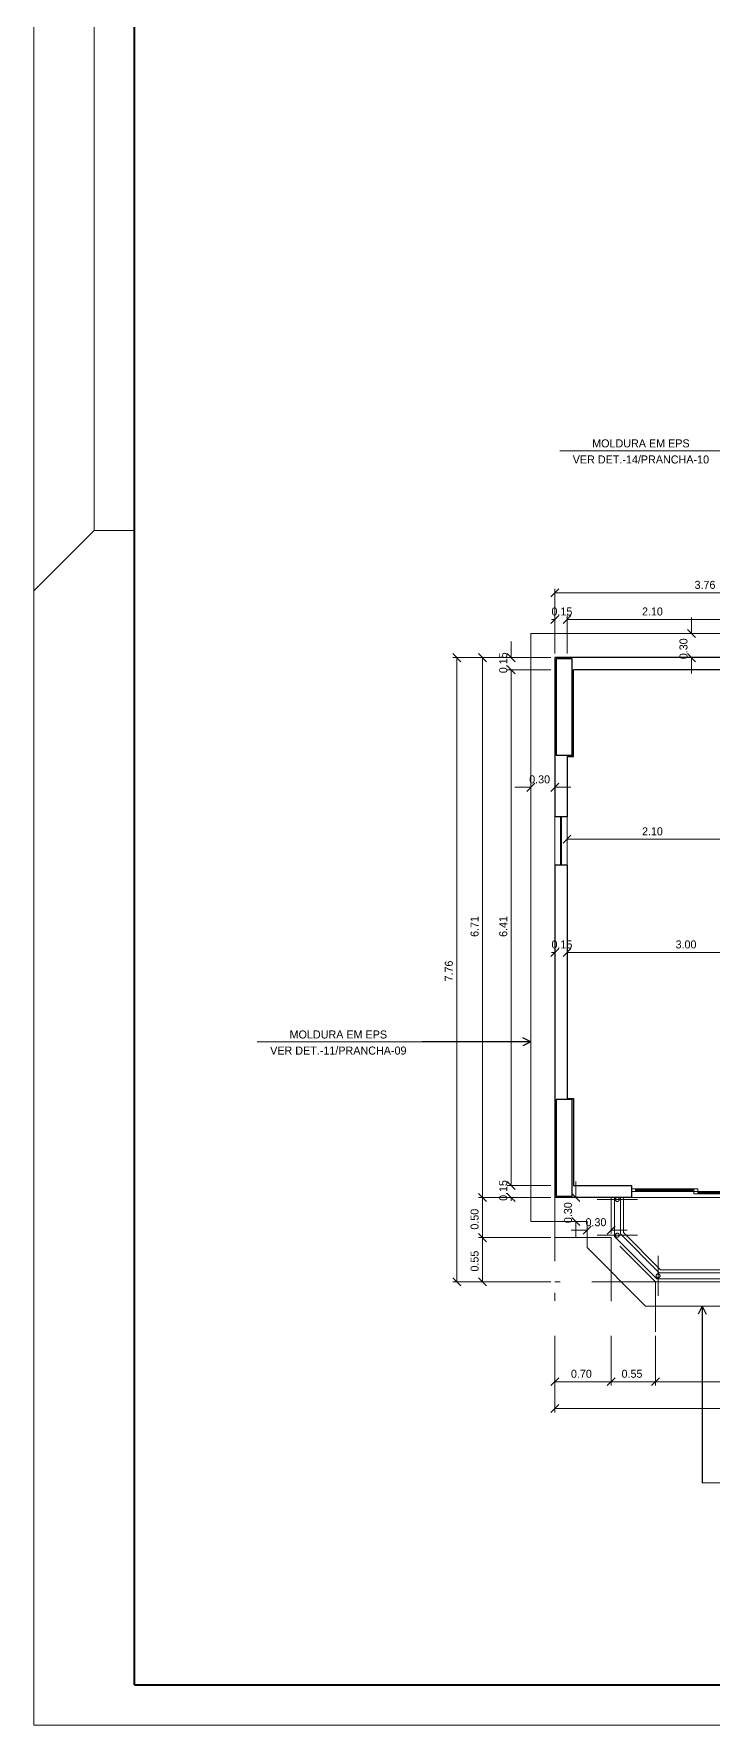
# Model space of a CAD drawing. Header units: metres. Extents: x 3.9 to 63.3, y 8 to 50.1.
# Drawn here: x 3.9 to 12.34, y 8.02 to 29.04 of the extents above; entities that cross this region are included whole.
import ezdxf
from ezdxf.enums import TextEntityAlignment as Align

# ---------------------------------------------------------------- set-up
doc = ezdxf.new("R2010")
doc.units = ezdxf.units.M
doc.header["$MEASUREMENT"] = 0
for name, pattern in [('DGN Style 2', [0.988287, 0.592972, -0.395315]), ('DGN Style 3', [1.383601, 0.988287, -0.395315]), ('DGN Style 4', [1.582247, 0.790629, -0.395315, 0.000988287, -0.395315])]:
    doc.linetypes.add(name, pattern=pattern)
doc.layers.get('Defpoints').update_dxf_attribs({"lineweight": 0})
for name, color, linetype, lineweight in [('34 - Mobiliário', 7, 'Continuous', 0), ('CORNIJAS_VAR NA PLANTA PTIPO 1', 7, 'Continuous', 0), ('Level 1', 7, 'Continuous', 0), ('Level 12', 7, 'Continuous', 0), ('Level 14', 7, 'Continuous', 0), ('Level 21-1', 7, 'Continuous', 0), ('Level 24-1', 7, 'Continuous', 0), ('Level 31', 7, 'Continuous', 0), ('Level 50', 7, 'Continuous', 0), ('Level 63', 7, 'Continuous', 0), ('Level 7', 7, 'Continuous', 0)]:
    doc.layers.add(name, color=color, linetype=linetype, lineweight=lineweight)
doc.layers.add('6', color=6, linetype='Continuous')
doc.styles.add('Style-INTL_ENGINEERING', font='INTL_ENGINEERING.shx')
doc.dimstyles.get("Standard").update_dxf_attribs({"dimtxt": 0.18, "dimasz": 0.18, "dimexe": 0.18, "dimexo": 0.0625, "dimgap": 0.09, "dimtad": 0, "dimtih": 1, "dimtoh": 1, "dimdec": 4, "dimzin": 1, "dimdsep": 46, "dimtxsty": 'Standard', "dimcen": 0, "dimadec": 0, "dimazin": 0, "dimtfac": 1, "dimtdec": 4, "dimtofl": 0, "dimtmove": 0, "dimatfit": 3, "dimfxl": 0, "dimtolj": 1, "dimtzin": 1, "dimarcsym": 0})

# ---------------------------------------------------------------- blocks, each defined once
blk = doc.blocks.new('J140B1')
at = {"layer": '34 - Mobiliário', "color": 7, "linetype": 'Continuous', "lineweight": 40}
blk.add_line((0, 0.075), (0.6, 0.075), dxfattribs=at)
at = {"layer": 'CORNIJAS_VAR NA PLANTA PTIPO 1', "color": 7, "linetype": 'Continuous', "lineweight": 30}
for p, q in [((0, 0), (0, 0.15)), ((0.6, 0), (0.6, 0.15))]:
    blk.add_line(p, q, dxfattribs=at)
at = {"layer": 'CORNIJAS_VAR NA PLANTA PTIPO 1', "color": 7, "linetype": 'Continuous', "lineweight": 0}
for p, q in [((0, 0.15), (0.6, 0.15)), ((0, 0), (0.6, 0))]:
    blk.add_line(p, q, dxfattribs=at)
blk = doc.blocks.new('PC185')
at = {"layer": 'Level 14', "color": 7, "linetype": 'Continuous', "lineweight": 13, "flags": 128}
for points in [[(0.00001, -0.04504), (0.05, -0.04504), (0.05001, -0.07502), (0.00002, -0.07504)], [(0.77501, -0.04506), (0.05, -0.04504), (0.05, -0.05504), (0.775, -0.05508)], [(0.05, -0.06502), (0.77502, -0.06506), (0.77499, -0.07506), (0.05001, -0.07502)], [(0.82499, -0.04506), (0.77501, -0.04506), (0.77499, -0.07506), (0.825, -0.07506)], [(0.77503, -0.07504), (0.82501, -0.07502), (0.82501, -0.10502), (0.77502, -0.10502)], [(1.55002, -0.07506), (0.82501, -0.07502), (0.82499, -0.08506), (1.55, -0.08504)], [(0.82502, -0.09502), (1.55002, -0.09504), (1.55001, -0.10504), (0.82501, -0.10502)], [(1.60001, -0.07506), (1.55002, -0.07506), (1.55001, -0.10504), (1.60002, -0.10504)]]:
    blk.add_lwpolyline(points, close=True, dxfattribs=at)
at = {"layer": 'Level 31', "color": 30, "linetype": 'Continuous', "lineweight": 0}
blk.add_line((-0.00001, -0.15008), (1.60001, -0.15012), dxfattribs=at)
at = {"layer": 'Level 7', "color": 7, "linetype": 'Continuous', "lineweight": 30, "flags": 128}
for points in [[(0, 0), (-0.00001, -0.15008)], [(1.60001, -0.00002), (1.60001, -0.1501)]]:
    blk.add_lwpolyline(points, dxfattribs=at)
blk = doc.blocks.new('*U89')
at = {"layer": 'Level 1', "color": 3, "linetype": 'DGN Style 4', "lineweight": 0}
blk.add_line((0.25, 0), (-0.25, 0), dxfattribs=at)
at = {"layer": 'Level 50', "color": 190, "linetype": 'DGN Style 2', "lineweight": 0}
blk.add_circle((0, 0), 0.025, dxfattribs=at)
blk = doc.blocks.new('*U90')
at = {"layer": 'Level 1', "color": 3, "linetype": 'DGN Style 4', "lineweight": 0}
blk.add_line((0.25, 0), (-0.25, 0), dxfattribs=at)
at = {"layer": 'Level 50', "color": 190, "linetype": 'DGN Style 2', "lineweight": 0}
blk.add_circle((0, 0), 0.025, dxfattribs=at)
blk = doc.blocks.new('*U91')
at = {"layer": 'Level 1', "color": 3, "linetype": 'DGN Style 4', "lineweight": 0}
blk.add_line((0, 0.25), (0, -0.25), dxfattribs=at)
at = {"layer": 'Level 50', "color": 190, "linetype": 'DGN Style 2', "lineweight": 0}
blk.add_circle((0, 0), 0.025, dxfattribs=at)
blk = doc.blocks.new('*U87')
at = {"layer": 'CORNIJAS_VAR NA PLANTA PTIPO 1', "color": 7, "linetype": 'DGN Style 3', "lineweight": 13, "flags": 128}
blk.add_lwpolyline([(-14.195, -6.288), (-18.875, -6.288), (-19.425, -5.738), (-19.425, -5.238)], dxfattribs=at)
at = {"layer": 'CORNIJAS_VAR NA PLANTA PTIPO 1', "color": 7, "linetype": 'Continuous', "lineweight": 13, "flags": 128}
blk.add_lwpolyline([(-14.195, -6.138), (-18.813, -6.138), (-19.275, -5.676), (-19.275, -5.238)], dxfattribs=at)
at = {"layer": 'Level 21-1', "color": 7, "linetype": 'Continuous', "lineweight": 13}
for p, q in [((-20.425, -5.538), (-20.425, 1.772)), ((-20.425, 1.772), (-16.665, 1.772)), ((-19.725, -5.538), (-20.425, -5.538)), ((-19.725, -5.862), (-19.725, -5.538)), ((-18.999, -6.588), (-19.725, -5.862)), ((-9.471, -6.588), (-18.999, -6.588))]:
    blk.add_line(p, q, dxfattribs=at)
at = {"layer": 'Level 50', "color": 190, "linetype": 'Continuous', "lineweight": 13, "flags": 128}
for points in [[(-14.195, -6.25), (-18.859, -6.25), (-19.387, -5.722), (-19.387, -5.238)], [(-14.195, -6.175), (-18.828, -6.175), (-19.312, -5.691), (-19.312, -5.238)]]:
    blk.add_lwpolyline(points, dxfattribs=at)
at = {"layer": 'Level 50', "color": 190, "linetype": 'DGN Style 2', "lineweight": 0}
for name, p in [('*U89', (-19.35, -5.263)), ('*U90', (-19.35, -5.707)), ('*U91', (-18.844, -6.213))]:
    blk.add_blockref(name, p, dxfattribs=at)
blk = doc.blocks.new('*D166')
at = {"layer": 'Defpoints', "color": 2, "linetype": 'Continuous', "lineweight": 0}
for p, q in [((13.525, 18.46), (13.525, 17.575)), ((10.475, 17.575), (10.574, 17.674)), ((10.525, 17.359), (10.525, 17.674)), ((13.574, 17.674), (13.475, 17.575)), ((10.525, 17.625), (13.525, 17.625))]:
    blk.add_line(p, q, dxfattribs=at)
at = {"layer": 'Defpoints'}
for p in [(13.525, 18.509), (12.025, 17.625), (13.525, 17.625), (10.525, 17.309)]:
    blk.add_point(p, dxfattribs=at)
at = {"layer": 'Defpoints', "color": 2, "linetype": 'Continuous', "lineweight": 0, "style": 'Style-INTL_ENGINEERING'}
blk.add_text('3.00', height=0.0995, dxfattribs=at).set_placement((11.874, 17.724), align=Align.MIDDLE_LEFT)
blk = doc.blocks.new('_Oblique')
at = {"color": 0, "linetype": 'ByBlock', "lineweight": -2}
blk.add_line((0.5, 0.5), (-0.5, -0.5), dxfattribs=at)
blk = doc.blocks.new('*D165')
at = {"layer": 'Defpoints', "color": 2, "linetype": 'Continuous', "lineweight": 0}
for p, q in [((10.375, 18.66), (10.375, 17.575)), ((10.424, 17.674), (10.325, 17.575)), ((10.475, 17.575), (10.574, 17.674)), ((10.525, 17.359), (10.525, 17.674)), ((10.332, 17.625), (10.375, 17.625)), ((10.724, 17.625), (10.525, 17.625))]:
    blk.add_line(p, q, dxfattribs=at)
at = {"layer": 'Defpoints'}
for p in [(10.375, 18.709), (10.45, 17.625), (10.525, 17.625), (10.525, 17.309)]:
    blk.add_point(p, dxfattribs=at)
at = {"layer": 'Defpoints', "color": 2, "linetype": 'Continuous', "lineweight": 0, "style": 'Style-INTL_ENGINEERING'}
blk.add_text('0.15', height=0.0995, dxfattribs=at).set_placement((10.332, 17.724), align=Align.MIDDLE_LEFT)
blk = doc.blocks.new('*D202')
at = {"layer": 'Defpoints', "color": 2, "linetype": 'Continuous', "lineweight": 0}
for p, q in [((9.781, 21.189), (9.881, 21.089)), ((10.325, 21.139), (9.781, 21.139)), ((9.831, 14.729), (9.831, 21.139)), ((9.881, 14.679), (9.781, 14.779)), ((10.325, 14.729), (9.781, 14.729))]:
    blk.add_line(p, q, dxfattribs=at)
at = {"layer": 'Defpoints'}
for p in [(9.831, 21.139), (10.375, 21.139), (9.831, 17.934), (10.375, 14.729)]:
    blk.add_point(p, dxfattribs=at)
at = {"layer": 'Defpoints', "color": 2, "linetype": 'Continuous', "lineweight": 0, "style": 'Style-INTL_ENGINEERING'}
blk.add_text('6.41', height=0.0995, rotation=90, dxfattribs=at).set_placement((9.732, 17.818), align=Align.MIDDLE_LEFT)
blk = doc.blocks.new('*D203')
at = {"layer": 'Defpoints', "color": 2, "linetype": 'Continuous', "lineweight": 0}
for p, q in [((9.831, 21.489), (9.831, 21.289)), ((9.881, 21.239), (9.781, 21.339)), ((10.325, 21.289), (9.781, 21.289)), ((9.781, 21.189), (9.881, 21.089)), ((10.325, 21.139), (9.781, 21.139)), ((9.831, 21.096), (9.831, 21.139))]:
    blk.add_line(p, q, dxfattribs=at)
at = {"layer": 'Defpoints'}
for p in [(9.831, 21.289), (10.375, 21.289), (9.831, 21.214), (10.375, 21.139)]:
    blk.add_point(p, dxfattribs=at)
at = {"layer": 'Defpoints', "color": 2, "linetype": 'Continuous', "lineweight": 0, "style": 'Style-INTL_ENGINEERING'}
blk.add_text('0.15', height=0.0995, rotation=90, dxfattribs=at).set_placement((9.732, 21.096), align=Align.MIDDLE_LEFT)
blk = doc.blocks.new('*D201')
at = {"layer": 'Defpoints', "color": 2, "linetype": 'Continuous', "lineweight": 0}
for p, q in [((9.831, 14.929), (9.831, 14.729)), ((9.881, 14.679), (9.781, 14.779)), ((10.325, 14.729), (9.781, 14.729)), ((9.781, 14.629), (9.881, 14.529)), ((10.325, 14.579), (9.781, 14.579)), ((9.831, 14.536), (9.831, 14.579))]:
    blk.add_line(p, q, dxfattribs=at)
at = {"layer": 'Defpoints'}
for p in [(9.831, 14.729), (10.375, 14.729), (9.831, 14.654), (10.375, 14.579)]:
    blk.add_point(p, dxfattribs=at)
at = {"layer": 'Defpoints', "color": 2, "linetype": 'Continuous', "lineweight": 0, "style": 'Style-INTL_ENGINEERING'}
blk.add_text('0.15', height=0.0995, rotation=90, dxfattribs=at).set_placement((9.732, 14.536), align=Align.MIDDLE_LEFT)
blk = doc.blocks.new('*D205')
at = {"layer": 'Defpoints', "color": 2, "linetype": 'Continuous', "lineweight": 0}
for p, q in [((10.475, 21.714), (10.574, 21.814)), ((10.525, 21.339), (10.525, 21.814)), ((10.525, 21.764), (12.625, 21.764)), ((12.674, 21.814), (12.575, 21.714)), ((12.625, 21.339), (12.625, 21.814))]:
    blk.add_line(p, q, dxfattribs=at)
at = {"layer": 'Defpoints'}
for p in [(11.575, 21.764), (12.625, 21.764), (10.525, 21.289), (12.625, 21.289)]:
    blk.add_point(p, dxfattribs=at)
at = {"layer": 'Defpoints', "color": 2, "linetype": 'Continuous', "lineweight": 0, "style": 'Style-INTL_ENGINEERING'}
blk.add_text('2.10', height=0.0995, dxfattribs=at).set_placement((11.457, 21.863), align=Align.MIDDLE_LEFT)
blk = doc.blocks.new('*D204')
at = {"layer": 'Defpoints', "color": 2, "linetype": 'Continuous', "lineweight": 0}
for p, q in [((10.424, 21.814), (10.325, 21.714)), ((10.332, 21.764), (10.375, 21.764)), ((10.375, 21.339), (10.375, 21.814)), ((10.475, 21.714), (10.574, 21.814)), ((10.525, 21.339), (10.525, 21.814)), ((10.724, 21.764), (10.525, 21.764))]:
    blk.add_line(p, q, dxfattribs=at)
at = {"layer": 'Defpoints'}
for p in [(10.45, 21.764), (10.525, 21.764), (10.375, 21.289), (10.525, 21.289)]:
    blk.add_point(p, dxfattribs=at)
at = {"layer": 'Defpoints', "color": 2, "linetype": 'Continuous', "lineweight": 0, "style": 'Style-INTL_ENGINEERING'}
blk.add_text('0.15', height=0.0995, dxfattribs=at).set_placement((10.332, 21.863), align=Align.MIDDLE_LEFT)
blk = doc.blocks.new('*D213')
at = {"layer": 'Defpoints', "color": 2, "linetype": 'Continuous', "lineweight": 0}
for p, q in [((10.325, 22.045), (10.424, 22.145)), ((10.375, 21.339), (10.375, 22.144)), ((10.375, 22.095), (14.135, 22.095)), ((14.184, 22.145), (14.085, 22.045)), ((14.135, 22.039), (14.135, 22.144))]:
    blk.add_line(p, q, dxfattribs=at)
at = {"layer": 'Defpoints'}
for p in [(12.255, 22.095), (14.135, 22.095), (14.135, 21.989), (10.375, 21.289)]:
    blk.add_point(p, dxfattribs=at)
at = {"layer": 'Defpoints', "color": 2, "linetype": 'Continuous', "lineweight": 0, "style": 'Style-INTL_ENGINEERING'}
blk.add_text('3.76', height=0.0995, dxfattribs=at).set_placement((12.11, 22.194), align=Align.MIDDLE_LEFT)
blk = doc.blocks.new('*D232')
at = {"layer": 'Defpoints', "color": 2, "linetype": 'Continuous', "lineweight": 0}
for p, q in [((11.625, 12.86), (11.625, 12.239)), ((16.305, 12.86), (16.305, 12.239)), ((11.575, 12.239), (11.674, 12.338)), ((16.305, 12.288), (11.625, 12.288)), ((16.354, 12.338), (16.255, 12.239))]:
    blk.add_line(p, q, dxfattribs=at)
at = {"layer": 'Defpoints'}
for p in [(11.625, 12.909), (16.305, 12.909), (11.625, 12.288), (13.965, 12.288)]:
    blk.add_point(p, dxfattribs=at)
at = {"layer": 'Defpoints', "color": 2, "linetype": 'Continuous', "lineweight": 0, "style": 'Style-INTL_ENGINEERING'}
blk.add_text('4.68', height=0.0995, dxfattribs=at).set_placement((13.82, 12.387), align=Align.MIDDLE_LEFT)
blk = doc.blocks.new('*D233')
at = {"layer": 'Defpoints', "color": 2, "linetype": 'Continuous', "lineweight": 0}
for p, q in [((11.075, 12.86), (11.075, 12.239)), ((11.625, 12.86), (11.625, 12.239)), ((11.025, 12.239), (11.124, 12.338)), ((11.625, 12.288), (11.075, 12.288)), ((11.674, 12.338), (11.575, 12.239))]:
    blk.add_line(p, q, dxfattribs=at)
at = {"layer": 'Defpoints'}
for p in [(11.075, 12.909), (11.625, 12.909), (11.075, 12.288), (11.35, 12.288)]:
    blk.add_point(p, dxfattribs=at)
at = {"layer": 'Defpoints', "color": 2, "linetype": 'Continuous', "lineweight": 0, "style": 'Style-INTL_ENGINEERING'}
blk.add_text('0.55', height=0.0995, dxfattribs=at).set_placement((11.203, 12.387), align=Align.MIDDLE_LEFT)
blk = doc.blocks.new('*D234')
at = {"layer": 'Defpoints', "color": 2, "linetype": 'Continuous', "lineweight": 0}
for p, q in [((10.375, 12.86), (10.375, 12.239)), ((11.075, 12.86), (11.075, 12.239)), ((10.325, 12.239), (10.424, 12.338)), ((11.075, 12.288), (10.375, 12.288)), ((11.124, 12.338), (11.025, 12.239))]:
    blk.add_line(p, q, dxfattribs=at)
at = {"layer": 'Defpoints'}
for p in [(10.375, 12.909), (11.075, 12.909), (10.375, 12.288), (10.725, 12.288)]:
    blk.add_point(p, dxfattribs=at)
at = {"layer": 'Defpoints', "color": 2, "linetype": 'Continuous', "lineweight": 0, "style": 'Style-INTL_ENGINEERING'}
blk.add_text('0.70', height=0.0995, dxfattribs=at).set_placement((10.574, 12.387), align=Align.MIDDLE_LEFT)
blk = doc.blocks.new('*D235')
at = {"layer": 'Defpoints', "color": 2, "linetype": 'Continuous', "lineweight": 0}
for p, q in [((10.375, 12.86), (10.375, 11.906)), ((50.625, 12.86), (50.625, 11.906)), ((10.325, 11.906), (10.424, 12.006)), ((50.674, 12.006), (50.575, 11.906)), ((50.625, 11.956), (10.375, 11.956))]:
    blk.add_line(p, q, dxfattribs=at)
at = {"layer": 'Defpoints'}
for p in [(10.375, 12.909), (50.625, 12.909), (10.375, 11.956), (30.5, 11.956)]:
    blk.add_point(p, dxfattribs=at)
at = {"layer": 'Defpoints', "color": 2, "linetype": 'Continuous', "lineweight": 0, "style": 'Style-INTL_ENGINEERING'}
blk.add_text('40.25', height=0.0995, dxfattribs=at).set_placement((30.309, 12.055), align=Align.MIDDLE_LEFT)
blk = doc.blocks.new('*D237')
at = {"layer": 'Defpoints', "color": 2, "linetype": 'Continuous', "lineweight": 0}
for p, q in [((9.426, 14.629), (9.525, 14.529)), ((10.325, 14.579), (9.426, 14.579)), ((9.476, 14.579), (9.476, 14.079)), ((9.525, 14.029), (9.426, 14.129)), ((10.325, 14.079), (9.426, 14.079))]:
    blk.add_line(p, q, dxfattribs=at)
at = {"layer": 'Defpoints'}
for p in [(10.375, 14.579), (9.476, 14.329), (9.476, 14.079), (10.375, 14.079)]:
    blk.add_point(p, dxfattribs=at)
at = {"layer": 'Defpoints', "color": 2, "linetype": 'Continuous', "lineweight": 0, "style": 'Style-INTL_ENGINEERING'}
blk.add_text('0.50', height=0.0995, rotation=90, dxfattribs=at).set_placement((9.376, 14.179), align=Align.MIDDLE_LEFT)
blk = doc.blocks.new('*D238')
at = {"layer": 'Defpoints', "color": 2, "linetype": 'Continuous', "lineweight": 0}
for p, q in [((9.426, 14.129), (9.525, 14.029)), ((10.325, 14.079), (9.426, 14.079)), ((9.476, 14.079), (9.476, 13.529)), ((9.525, 13.479), (9.426, 13.579)), ((10.325, 13.529), (9.426, 13.529))]:
    blk.add_line(p, q, dxfattribs=at)
at = {"layer": 'Defpoints'}
for p in [(10.375, 14.079), (9.476, 13.804), (9.476, 13.529), (10.375, 13.529)]:
    blk.add_point(p, dxfattribs=at)
at = {"layer": 'Defpoints', "color": 2, "linetype": 'Continuous', "lineweight": 0, "style": 'Style-INTL_ENGINEERING'}
blk.add_text('0.55', height=0.0995, rotation=90, dxfattribs=at).set_placement((9.376, 13.658), align=Align.MIDDLE_LEFT)
blk = doc.blocks.new('*D236')
at = {"layer": 'Defpoints', "color": 2, "linetype": 'Continuous', "lineweight": 0}
for p, q in [((9.426, 21.339), (9.525, 21.239)), ((10.325, 21.289), (9.426, 21.289)), ((9.476, 21.289), (9.476, 14.579)), ((9.525, 14.529), (9.426, 14.629)), ((10.325, 14.579), (9.426, 14.579))]:
    blk.add_line(p, q, dxfattribs=at)
at = {"layer": 'Defpoints'}
for p in [(10.375, 21.289), (9.476, 17.934), (9.476, 14.579), (10.375, 14.579)]:
    blk.add_point(p, dxfattribs=at)
at = {"layer": 'Defpoints', "color": 2, "linetype": 'Continuous', "lineweight": 0, "style": 'Style-INTL_ENGINEERING'}
blk.add_text('6.71', height=0.0995, rotation=90, dxfattribs=at).set_placement((9.376, 17.818), align=Align.MIDDLE_LEFT)
blk = doc.blocks.new('*D239')
at = {"layer": 'Defpoints', "color": 2, "linetype": 'Continuous', "lineweight": 0}
for p, q in [((9.105, 21.339), (9.205, 21.239)), ((10.325, 21.289), (9.106, 21.289)), ((9.155, 21.289), (9.155, 13.529)), ((9.205, 13.479), (9.105, 13.579)), ((10.325, 13.529), (9.106, 13.529))]:
    blk.add_line(p, q, dxfattribs=at)
at = {"layer": 'Defpoints'}
for p in [(10.375, 21.289), (9.155, 17.409), (9.155, 13.529), (10.375, 13.529)]:
    blk.add_point(p, dxfattribs=at)
at = {"layer": 'Defpoints', "color": 2, "linetype": 'Continuous', "lineweight": 0, "style": 'Style-INTL_ENGINEERING'}
blk.add_text('7.76', height=0.0995, rotation=90, dxfattribs=at).set_placement((9.056, 17.264), align=Align.MIDDLE_LEFT)
blk = doc.blocks.new('*D287')
at = {"layer": 'Defpoints', "color": 2, "linetype": 'Continuous', "lineweight": 0}
for p, q in [((10.525, 19.585), (10.525, 18.982)), ((12.625, 19.36), (12.625, 18.982)), ((10.475, 18.981), (10.574, 19.081)), ((12.625, 19.031), (10.525, 19.031)), ((12.674, 19.081), (12.575, 18.981))]:
    blk.add_line(p, q, dxfattribs=at)
at = {"layer": 'Defpoints'}
for p in [(10.525, 19.634), (12.625, 19.409), (10.525, 19.031), (11.575, 19.031)]:
    blk.add_point(p, dxfattribs=at)
at = {"layer": 'Defpoints', "color": 2, "linetype": 'Continuous', "lineweight": 0, "style": 'Style-INTL_ENGINEERING'}
blk.add_text('2.10', height=0.0995, dxfattribs=at).set_placement((11.457, 19.13), align=Align.MIDDLE_LEFT)
blk = doc.blocks.new('TerminatorOpen')
at = {"color": 0, "linetype": 'ByBlock', "lineweight": -2}
for q in [(-1, 0.5), (-1, 0), (-1, -0.5)]:
    blk.add_line((0, 0), q, dxfattribs=at)
blk = doc.blocks.new('*D373')
at = {"layer": 'Defpoints', "color": 2, "linetype": 'Continuous', "lineweight": 0}
for p, q in [((10.635, 14.779), (10.635, 14.579)), ((10.685, 14.529), (10.585, 14.629)), ((10.738, 14.579), (10.586, 14.579)), ((10.585, 14.329), (10.685, 14.229)), ((10.725, 14.279), (10.586, 14.279)), ((10.635, 14.08), (10.635, 14.279))]:
    blk.add_line(p, q, dxfattribs=at)
at = {"layer": 'Defpoints'}
for p in [(10.787, 14.579), (10.635, 14.41), (10.635, 14.279), (10.775, 14.279)]:
    blk.add_point(p, dxfattribs=at)
at = {"layer": 'Defpoints', "color": 2, "linetype": 'Continuous', "lineweight": 0, "style": 'Style-INTL_ENGINEERING'}
blk.add_text('0.30', height=0.0995, rotation=90, dxfattribs=at).set_placement((10.536, 14.26), align=Align.MIDDLE_LEFT)
blk = doc.blocks.new('*D374')
at = {"layer": 'Defpoints', "color": 2, "linetype": 'Continuous', "lineweight": 0}
for p, q in [((12.071, 21.789), (12.071, 21.589)), ((12.121, 21.539), (12.021, 21.639)), ((12.174, 21.589), (12.022, 21.589)), ((12.021, 21.339), (12.121, 21.239)), ((12.161, 21.289), (12.022, 21.289)), ((12.071, 21.09), (12.071, 21.289))]:
    blk.add_line(p, q, dxfattribs=at)
at = {"layer": 'Defpoints'}
for p in [(12.223, 21.589), (12.071, 21.42), (12.071, 21.289), (12.21, 21.289)]:
    blk.add_point(p, dxfattribs=at)
at = {"layer": 'Defpoints', "color": 2, "linetype": 'Continuous', "lineweight": 0, "style": 'Style-INTL_ENGINEERING'}
blk.add_text('0.30', height=0.0995, rotation=90, dxfattribs=at).set_placement((11.972, 21.27), align=Align.MIDDLE_LEFT)
blk = doc.blocks.new('*D388')
at = {"layer": 'Defpoints', "color": 2, "linetype": 'Continuous', "lineweight": 0}
for p, q in [((9.875, 19.677), (10.075, 19.677)), ((10.124, 19.727), (10.025, 19.627)), ((10.075, 19.587), (10.075, 19.727)), ((10.325, 19.627), (10.424, 19.727)), ((10.375, 19.574), (10.375, 19.727)), ((10.574, 19.677), (10.375, 19.677))]:
    blk.add_line(p, q, dxfattribs=at)
at = {"layer": 'Defpoints'}
for p in [(10.075, 19.677), (10.206, 19.677), (10.075, 19.538), (10.375, 19.525)]:
    blk.add_point(p, dxfattribs=at)
at = {"layer": 'Defpoints', "color": 2, "linetype": 'Continuous', "lineweight": 0, "style": 'Style-INTL_ENGINEERING'}
blk.add_text('0.30', height=0.0995, dxfattribs=at).set_placement((10.055, 19.776), align=Align.MIDDLE_LEFT)
blk = doc.blocks.new('*D389')
at = {"layer": 'Defpoints', "color": 2, "linetype": 'Continuous', "lineweight": 0}
for p, q in [((10.575, 14.172), (10.775, 14.172)), ((10.824, 14.222), (10.725, 14.122)), ((10.775, 14.141), (10.775, 14.221)), ((11.025, 14.122), (11.124, 14.222)), ((11.075, 14.129), (11.075, 14.221)), ((11.274, 14.172), (11.075, 14.172))]:
    blk.add_line(p, q, dxfattribs=at)
at = {"layer": 'Defpoints'}
for p in [(10.775, 14.172), (10.775, 14.092), (10.906, 14.172), (11.075, 14.079)]:
    blk.add_point(p, dxfattribs=at)
at = {"layer": 'Defpoints', "color": 2, "linetype": 'Continuous', "lineweight": 0, "style": 'Style-INTL_ENGINEERING'}
blk.add_text('0.30', height=0.0995, dxfattribs=at).set_placement((10.755, 14.271), align=Align.MIDDLE_LEFT)

msp = doc.modelspace()

# ---------------------------------------------------------------- linework, layer by layer
at = {"layer": '6', "linetype": 'Continuous'}
for points in [[(10.39, 20.075), (10.59, 20.075), (10.59, 21.275), (10.39, 21.275)], [(10.39, 14.595), (10.59, 14.595), (10.59, 15.795), (10.39, 15.795)]]:
    msp.add_lwpolyline(points, close=True, dxfattribs=at)
at = {"layer": 'CORNIJAS_VAR NA PLANTA PTIPO 1', "color": 7, "linetype": 'Continuous', "lineweight": 30}
for p, q in [((10.375, 21.289), (10.375, 19.309)), ((14.454, 21.289), (10.375, 21.289)), ((12.625, 21.139), (10.605, 21.139)), ((10.525, 20.06), (10.525, 19.309)), ((10.375, 18.709), (10.375, 14.579)), ((10.525, 18.709), (10.525, 15.81)), ((10.605, 14.729), (11.325, 14.729)), ((11.325, 14.579), (10.375, 14.579))]:
    msp.add_line(p, q, dxfattribs=at)
at = {"layer": 'CORNIJAS_VAR NA PLANTA PTIPO 1', "color": 7, "linetype": 'Continuous', "lineweight": 30, "flags": 128}
for points in [[(10.525, 20.06), (10.605, 20.06), (10.605, 21.139)], [(10.525, 15.81), (10.605, 15.81), (10.605, 14.729)]]:
    msp.add_lwpolyline(points, dxfattribs=at)
at = {"layer": 'Defpoints', "color": 2, "linetype": 'DGN Style 4', "lineweight": 0}
for p, q in [((10.375, 14.579), (10.375, 12.909)), ((11.075, 14.079), (10.375, 14.079)), ((11.075, 14.079), (11.075, 12.909)), ((11.625, 13.529), (10.375, 13.529)), ((11.625, 13.529), (11.625, 12.909))]:
    msp.add_line(p, q, dxfattribs=at)
at = {"layer": 'Level 12', "color": 2, "linetype": 'Continuous', "lineweight": 13}
for p, q in [((10.436, 23.862), (12.484, 23.862)), ((6.676, 16.515), (8.724, 16.515)), ((14.251, 11.03), (12.203, 11.03))]:
    msp.add_line(p, q, dxfattribs=at)
at = {"layer": 'Level 24-1', "color": 7, "linetype": 'DGN Style 2', "lineweight": 0, "flags": 128}
msp.add_lwpolyline([(33.725, 21.939), (38.035, 21.939), (38.035, 22.689), (46.865, 22.689), (46.865, 21.289), (50.625, 21.289), (50.625, 14.579), (49.925, 14.579), (49.925, 14.079), (49.375, 13.529), (39.847, 13.529), (39.227, 12.909), (31.911, 12.909), (31.694, 13.126), (29.305, 13.126), (29.088, 12.909), (21.772, 12.909), (21.152, 13.529), (11.625, 13.529), (11.075, 14.079), (11.075, 14.579), (10.375, 14.579), (10.375, 21.289), (14.135, 21.289), (14.135, 22.689), (22.965, 22.689), (22.965, 21.939), (27.274, 21.939), (27.274, 26.725), (33.724, 26.725), (33.725, 21.939)], dxfattribs=at)
msp.add_lwpolyline([(33.725, 21.939), (38.035, 21.939), (38.035, 22.689), (46.865, 22.689), (46.865, 21.289), (50.625, 21.289), (50.625, 14.579), (49.925, 14.579), (49.925, 14.079), (49.375, 13.529), (39.847, 13.529), (39.227, 12.909), (31.911, 12.909), (31.694, 13.126), (29.305, 13.126), (29.088, 12.909), (21.772, 12.909), (21.152, 13.529), (11.625, 13.529), (11.075, 14.079), (11.075, 14.579), (10.375, 14.579), (10.375, 21.289), (14.135, 21.289), (14.135, 22.689), (22.965, 22.689), (22.965, 21.939), (27.274, 21.939), (27.274, 26.725), (33.724, 26.725), (33.725, 21.939)], dxfattribs=at)
at = {"layer": 'Level 63', "color": 131, "linetype": 'Continuous', "lineweight": 0}
for q in [(4.649, 50.069), (3.899, 22.119), (5.149, 22.869)]:
    msp.add_line((4.649, 22.869), q, dxfattribs=at)
at = {"layer": 'Level 63', "color": 131, "linetype": 'Continuous', "lineweight": 40}
for q in [(5.149, 49.569), (62.85, 8.519)]:
    msp.add_line((5.149, 8.519), q, dxfattribs=at)
at = {"layer": 'Level 63', "color": 131, "linetype": 'Continuous', "lineweight": 0, "flags": 128}
msp.add_lwpolyline([(63.349, 50.069), (3.899, 50.069), (3.899, 8.019), (63.349, 8.019)], close=True, dxfattribs=at)

# ---------------------------------------------------------------- block references
at = {"layer": 'CORNIJAS_VAR NA PLANTA PTIPO 1', "color": 7, "linetype": 'Continuous', "lineweight": 30, "xscale": 0.9999953433792164, "yscale": -0.9999953433792164, "rotation": 270}
msp.add_blockref('J140B1', (10.525, 19.309), dxfattribs=at)
at = {"layer": 'Level 21-1', "color": 7, "linetype": 'Continuous', "lineweight": 13}
msp.add_blockref('*U87', (30.5, 19.817), dxfattribs=at)
at = {"layer": 'Level 7', "color": 30, "linetype": 'Continuous', "lineweight": 0}
msp.add_blockref('PC185', (11.325, 14.729), dxfattribs=at)

# ---------------------------------------------------------------- texts
at = {"layer": 'Level 12', "color": 2, "linetype": 'Continuous', "lineweight": 13, "char_height": 0.1, "attachment_point": 5, "line_spacing_factor": 1.200006, "style": 'Style-INTL_ENGINEERING'}
for s, insert in [('MOLDURA EM EPS\\PVER DET.-14/PRANCHA-10\\P', (11.443, 23.852)), ('MOLDURA EM EPS\\PVER DET.-11/PRANCHA-09\\P', (7.683, 16.504))]:
    msp.add_mtext(s, dxfattribs=dict(at, insert=insert))

# ---------------------------------------------------------------- dimensions: what is measured, and where the dimension line sits
at = {"layer": 'Defpoints', "color": 2, "linetype": 'Continuous', "lineweight": 0}
for base, p1, p2, override, picture, middle in [((14.135, 22.095), (10.375, 21.289), (14.135, 21.989), {"dimtxt": 0.0995, "dimasz": 0.0995, "dimexe": 0.0495, "dimexo": 0.0495, "dimgap": 0.0495, "dimtad": 1, "dimtih": 0, "dimtoh": 0, "dimdec": 2, "dimzin": 3, "dimtxsty": 'Style-INTL_ENGINEERING', "dimblk": 'Oblique', "dimclre": 2, "dimtdec": 2, "dimatfit": 1, "dimfrac": 2, "dimtolj": 0, "dimtzin": 3, "dimlwe": 0}, '*D213', (12.255, 22.095)), ((12.625, 21.764), (10.525, 21.289), (12.625, 21.289), {"dimtxt": 0.0995, "dimasz": 0.0995, "dimexe": 0.0495, "dimexo": 0.0495, "dimgap": 0.0495, "dimtad": 1, "dimtih": 0, "dimtoh": 0, "dimdec": 2, "dimzin": 3, "dimtxsty": 'Style-INTL_ENGINEERING', "dimblk": 'Oblique', "dimclre": 2, "dimtdec": 2, "dimatfit": 1, "dimfrac": 2, "dimtolj": 0, "dimtzin": 3, "dimlwe": 0}, '*D205', (11.575, 21.764)), ((13.525, 17.625), (10.525, 17.309), (13.525, 18.509), {"dimtxt": 0.0995, "dimasz": 0.0995, "dimexe": 0.0495, "dimexo": 0.0495, "dimgap": 0.0495, "dimtad": 1, "dimtih": 0, "dimtoh": 0, "dimdec": 2, "dimzin": 3, "dimtxsty": 'Style-INTL_ENGINEERING', "dimblk": 'Oblique', "dimclre": 2, "dimtdec": 2, "dimatfit": 1, "dimtolj": 0, "dimtzin": 3, "dimlwe": 0}, '*D166', (12.025, 17.625))]:
    dim = msp.add_linear_dim(base=base, p1=p1, p2=p2, dimstyle='Standard', override=override, dxfattribs=at)
    dim.commit()
    dim.dimension.update_dxf_attribs({"geometry": picture, "text_midpoint": middle})
for base, p1, p2, override, picture, middle in [((10.525, 21.764), (10.375, 21.289), (10.525, 21.289), {"dimtxt": 0.0995, "dimasz": 0.0995, "dimexe": 0.0495, "dimexo": 0.0495, "dimgap": 0.0495, "dimtad": 1, "dimtih": 0, "dimtoh": 0, "dimdec": 2, "dimzin": 3, "dimtxsty": 'Style-INTL_ENGINEERING', "dimblk": 'Oblique', "dimclre": 2, "dimtdec": 2, "dimatfit": 1, "dimfrac": 2, "dimtolj": 0, "dimtzin": 3, "dimlwe": 0}, '*D204', (10.45, 21.764)), ((10.525, 17.625), (10.375, 18.709), (10.525, 17.309), {"dimtxt": 0.0995, "dimasz": 0.0995, "dimexe": 0.0495, "dimexo": 0.0495, "dimgap": 0.0495, "dimtad": 1, "dimtih": 0, "dimtoh": 0, "dimdec": 2, "dimzin": 3, "dimtxsty": 'Style-INTL_ENGINEERING', "dimblk": 'Oblique', "dimclre": 2, "dimtdec": 2, "dimatfit": 1, "dimtolj": 0, "dimtzin": 3, "dimlwe": 0}, '*D165', (10.45, 17.625))]:
    dim = msp.add_linear_dim(base=base, p1=p1, p2=p2, dimstyle='Standard', override=override, dxfattribs=at)
    dim.commit()
    dim.dimension.update_dxf_attribs({"geometry": picture, "text_midpoint": middle, "dimtype": 160})
for base, p1, p2, angle, picture, middle in [((12.071, 21.289), (12.223, 21.589), (12.21, 21.289), 270, '*D374', (12.071, 21.42)), ((9.831, 21.289), (10.375, 21.139), (10.375, 21.289), 90, '*D203', (9.831, 21.214)), ((10.075, 19.677), (10.375, 19.525), (10.075, 19.538), 180, '*D388', (10.206, 19.677)), ((9.831, 14.729), (10.375, 14.579), (10.375, 14.729), 90, '*D201', (9.831, 14.654)), ((10.635, 14.279), (10.787, 14.579), (10.775, 14.279), 270, '*D373', (10.635, 14.41)), ((10.775, 14.172), (11.075, 14.079), (10.775, 14.092), 180, '*D389', (10.906, 14.172))]:
    dim = msp.add_linear_dim(base=base, p1=p1, p2=p2, angle=angle, dimstyle='Standard', override={"dimtxt": 0.0995, "dimasz": 0.0995, "dimexe": 0.0495, "dimexo": 0.0495, "dimgap": 0.0495, "dimtad": 1, "dimtih": 0, "dimtoh": 0, "dimdec": 2, "dimzin": 3, "dimtxsty": 'Style-INTL_ENGINEERING', "dimblk": 'Oblique', "dimclre": 2, "dimtdec": 2, "dimatfit": 1, "dimfrac": 2, "dimtolj": 0, "dimtzin": 3, "dimlwe": 0}, dxfattribs=at)
    dim.commit()
    dim.dimension.update_dxf_attribs({"geometry": picture, "text_midpoint": middle, "dimtype": 160})
for base, p1, p2, angle, override, picture, middle in [((9.155, 13.529), (10.375, 21.289), (10.375, 13.529), 270, {"dimtxt": 0.0995, "dimasz": 0.0995, "dimexe": 0.0495, "dimexo": 0.0495, "dimgap": 0.0495, "dimtad": 1, "dimtih": 0, "dimtoh": 0, "dimdec": 2, "dimzin": 3, "dimtxsty": 'Style-INTL_ENGINEERING', "dimblk": 'Oblique', "dimclre": 2, "dimtdec": 2, "dimatfit": 1, "dimtolj": 0, "dimtzin": 3, "dimlwe": 0}, '*D239', (9.155, 17.409)), ((9.476, 14.579), (10.375, 21.289), (10.375, 14.579), 270, {"dimtxt": 0.0995, "dimasz": 0.0995, "dimexe": 0.0495, "dimexo": 0.0495, "dimgap": 0.0495, "dimtad": 1, "dimtih": 0, "dimtoh": 0, "dimdec": 2, "dimzin": 3, "dimtxsty": 'Style-INTL_ENGINEERING', "dimblk": 'Oblique', "dimclre": 2, "dimtdec": 2, "dimatfit": 1, "dimtolj": 0, "dimtzin": 3, "dimlwe": 0}, '*D236', (9.476, 17.934)), ((9.831, 21.139), (10.375, 14.729), (10.375, 21.139), 90, {"dimtxt": 0.0995, "dimasz": 0.0995, "dimexe": 0.0495, "dimexo": 0.0495, "dimgap": 0.0495, "dimtad": 1, "dimtih": 0, "dimtoh": 0, "dimdec": 2, "dimzin": 3, "dimtxsty": 'Style-INTL_ENGINEERING', "dimblk": 'Oblique', "dimclre": 2, "dimtdec": 2, "dimatfit": 1, "dimfrac": 2, "dimtolj": 0, "dimtzin": 3, "dimlwe": 0}, '*D202', (9.831, 17.934)), ((10.525, 19.031), (12.625, 19.409), (10.525, 19.634), 180, {"dimtxt": 0.0995, "dimasz": 0.0995, "dimexe": 0.0495, "dimexo": 0.0495, "dimgap": 0.0495, "dimtad": 1, "dimtih": 0, "dimtoh": 0, "dimdec": 2, "dimzin": 3, "dimtxsty": 'Style-INTL_ENGINEERING', "dimblk": 'Oblique', "dimclre": 2, "dimtdec": 2, "dimatfit": 1, "dimtolj": 0, "dimtzin": 3, "dimlwe": 0}, '*D287', (11.575, 19.031)), ((9.476, 14.079), (10.375, 14.579), (10.375, 14.079), 270, {"dimtxt": 0.0995, "dimasz": 0.0995, "dimexe": 0.0495, "dimexo": 0.0495, "dimgap": 0.0495, "dimtad": 1, "dimtih": 0, "dimtoh": 0, "dimdec": 2, "dimzin": 3, "dimtxsty": 'Style-INTL_ENGINEERING', "dimblk": 'Oblique', "dimclre": 2, "dimtdec": 2, "dimatfit": 1, "dimtolj": 0, "dimtzin": 3, "dimlwe": 0}, '*D237', (9.476, 14.329)), ((9.476, 13.529), (10.375, 14.079), (10.375, 13.529), 270, {"dimtxt": 0.0995, "dimasz": 0.0995, "dimexe": 0.0495, "dimexo": 0.0495, "dimgap": 0.0495, "dimtad": 1, "dimtih": 0, "dimtoh": 0, "dimdec": 2, "dimzin": 3, "dimtxsty": 'Style-INTL_ENGINEERING', "dimblk": 'Oblique', "dimclre": 2, "dimtdec": 2, "dimatfit": 1, "dimtolj": 0, "dimtzin": 3, "dimlwe": 0}, '*D238', (9.476, 13.804)), ((10.375, 12.288), (11.075, 12.909), (10.375, 12.909), 180, {"dimtxt": 0.0995, "dimasz": 0.0995, "dimexe": 0.0495, "dimexo": 0.0495, "dimgap": 0.0495, "dimtad": 1, "dimtih": 0, "dimtoh": 0, "dimdec": 2, "dimzin": 3, "dimtxsty": 'Style-INTL_ENGINEERING', "dimblk": 'Oblique', "dimclre": 2, "dimtdec": 2, "dimatfit": 1, "dimtolj": 0, "dimtzin": 3, "dimlwe": 0}, '*D234', (10.725, 12.288)), ((10.375, 11.956), (50.625, 12.909), (10.375, 12.909), 180, {"dimtxt": 0.0995, "dimasz": 0.0995, "dimexe": 0.0495, "dimexo": 0.0495, "dimgap": 0.0495, "dimtad": 1, "dimtih": 0, "dimtoh": 0, "dimdec": 2, "dimzin": 3, "dimtxsty": 'Style-INTL_ENGINEERING', "dimblk": 'Oblique', "dimclre": 2, "dimtdec": 2, "dimatfit": 1, "dimtolj": 0, "dimtzin": 3, "dimlwe": 0}, '*D235', (30.5, 11.956)), ((11.075, 12.288), (11.625, 12.909), (11.075, 12.909), 180, {"dimtxt": 0.0995, "dimasz": 0.0995, "dimexe": 0.0495, "dimexo": 0.0495, "dimgap": 0.0495, "dimtad": 1, "dimtih": 0, "dimtoh": 0, "dimdec": 2, "dimzin": 3, "dimtxsty": 'Style-INTL_ENGINEERING', "dimblk": 'Oblique', "dimclre": 2, "dimtdec": 2, "dimatfit": 1, "dimtolj": 0, "dimtzin": 3, "dimlwe": 0}, '*D233', (11.35, 12.288)), ((11.625, 12.288), (16.305, 12.909), (11.625, 12.909), 180, {"dimtxt": 0.0995, "dimasz": 0.0995, "dimexe": 0.0495, "dimexo": 0.0495, "dimgap": 0.0495, "dimtad": 1, "dimtih": 0, "dimtoh": 0, "dimdec": 2, "dimzin": 3, "dimtxsty": 'Style-INTL_ENGINEERING', "dimblk": 'Oblique', "dimclre": 2, "dimtdec": 2, "dimatfit": 1, "dimtolj": 0, "dimtzin": 3, "dimlwe": 0}, '*D232', (13.965, 12.288))]:
    dim = msp.add_linear_dim(base=base, p1=p1, p2=p2, angle=angle, dimstyle='Standard', override=override, dxfattribs=at)
    dim.commit()
    dim.dimension.update_dxf_attribs({"geometry": picture, "text_midpoint": middle})

# ---------------------------------------------------------------- leaders
at = {"layer": 'Level 12', "color": 2, "linetype": 'Continuous', "lineweight": 13}
for points in [[(10.075, 16.515), (8.724, 16.515)], [(12.203, 13.229), (12.203, 11.03)]]:
    msp.add_leader(points, dimstyle='Standard', override={"dimtxt": 0.0995, "dimasz": 0.0995, "dimgap": 0, "dimtad": 1, "dimtxsty": 'Style-INTL_ENGINEERING', "dimldrblk": 'TerminatorOpen'}, dxfattribs=at)

doc.saveas('drawing.dxf')
